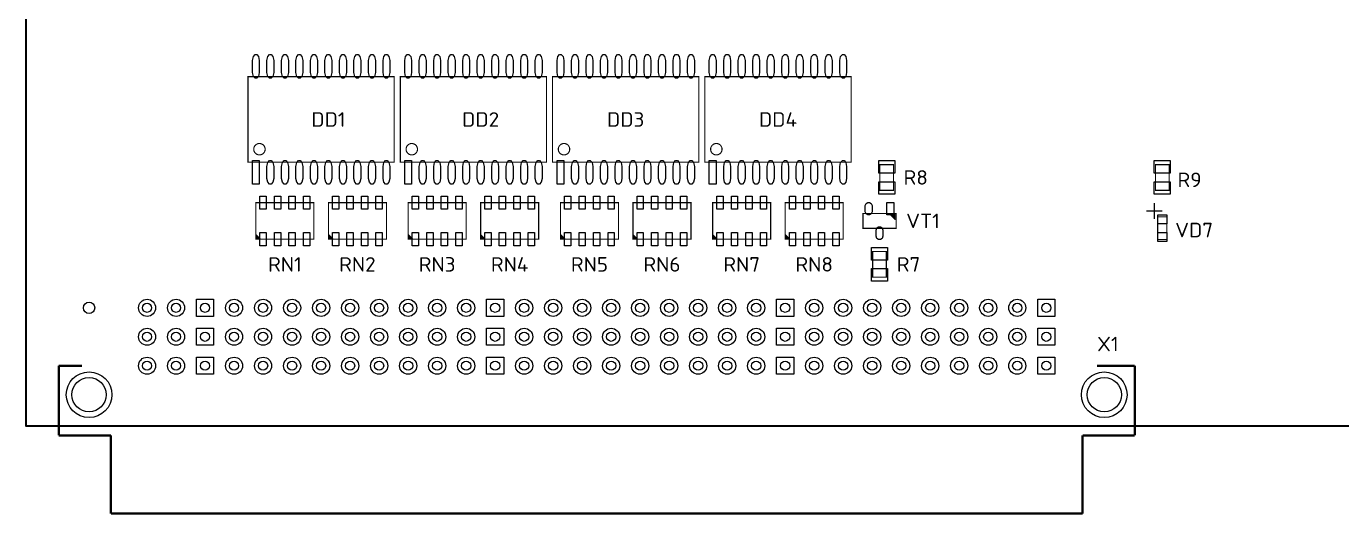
# Model space of a CAD drawing. Header units: millimetres. Extents: x 1127 to 1496, y -2533 to -2276.
# Drawn here: x 1234.4 to 1349.6, y -2392 to -2349.1 of the extents above; entities that cross this region are included whole.
import ezdxf
from ezdxf.enums import TextEntityAlignment as Align

# ---------------------------------------------------------------- set-up
doc = ezdxf.new("R2010")
doc.units = ezdxf.units.MM
doc.layers.get('0').update_dxf_attribs({"color": 250})
doc.layers.add('BOARD', color=173, linetype='Continuous', lineweight=35)
doc.layers.add('TOP', color=7, linetype='Continuous')
doc.styles.get("Standard").update_dxf_attribs({"font": 'txt.shx'})

# ---------------------------------------------------------------- blocks, each defined once
blk = doc.blocks.new('FIGURE_OBLONG')
blk.add_lwpolyline([(-0.5, -0.125), (-0.5, 0.125), (-0.416, 0.375), (-0.25, 0.5), (0.25, 0.5), (0.416, 0.375), (0.5, 0.125), (0.5, -0.125), (0.416, -0.375), (0.25, -0.5), (-0.25, -0.5), (-0.416, -0.375)], close=True)
blk = doc.blocks.new('FIGURE_SQUARE')
blk.add_lwpolyline([(-0.5, -0.5), (-0.5, 0.5), (0.5, 0.5), (0.5, -0.5)], close=True)
blk = doc.blocks.new('FIGURE_CIRCLE')
blk.add_circle((0, 0), 0.5)

msp = doc.modelspace()

# ---------------------------------------------------------------- linework, layer by layer
at = {"layer": 'BOARD'}
msp.add_lwpolyline([(1467.65, -2384.2), (1234.4, -2384.2), (1234.4, -2281.33), (1467.65, -2281.33)], close=True, dxfattribs=at)
at = {"layer": 'TOP'}
for points, const_width in [([(1266.62, -2361.06), (1253.82, -2361.06), (1253.82, -2353.56), (1266.62, -2353.56), (1266.62, -2361.06)], 0.1), ([(1279.96, -2361.06), (1267.16, -2361.06), (1267.16, -2353.56), (1279.96, -2353.56), (1279.96, -2361.06)], 0.1), ([(1293.29, -2361.06), (1280.49, -2361.06), (1280.49, -2353.56), (1293.29, -2353.56), (1293.29, -2361.06)], 0.1), ([(1306.63, -2361.06), (1293.83, -2361.06), (1293.83, -2353.56), (1306.63, -2353.56), (1306.63, -2361.06)], 0.1), ([(1309.15, -2361.27), (1310.35, -2361.27), (1310.35, -2363.52), (1309.15, -2363.52), (1309.15, -2361.27)], 0.1), ([(1334.48, -2363.52), (1333.28, -2363.52), (1333.28, -2361.27), (1334.48, -2361.27), (1334.48, -2363.52)], 0.1), ([(1254.51, -2364.6), (1259.59, -2364.6), (1259.59, -2367.8), (1254.51, -2367.8), (1254.51, -2364.6)], 0.1), ([(1260.86, -2364.6), (1265.94, -2364.6), (1265.94, -2367.8), (1260.86, -2367.8), (1260.86, -2364.6)], 0.1), ([(1267.84, -2364.6), (1272.92, -2364.6), (1272.92, -2367.8), (1267.84, -2367.8), (1267.84, -2364.6)], 0.1), ([(1274.19, -2364.6), (1279.27, -2364.6), (1279.27, -2367.8), (1274.19, -2367.8), (1274.19, -2364.6)], 0.1), ([(1281.18, -2364.6), (1286.26, -2364.6), (1286.26, -2367.8), (1281.18, -2367.8), (1281.18, -2364.6)], 0.1), ([(1287.53, -2364.6), (1292.61, -2364.6), (1292.61, -2367.8), (1287.53, -2367.8), (1287.53, -2364.6)], 0.1), ([(1294.51, -2364.6), (1299.59, -2364.6), (1299.59, -2367.8), (1294.51, -2367.8), (1294.51, -2364.6)], 0.1), ([(1300.86, -2364.6), (1305.94, -2364.6), (1305.94, -2367.8), (1300.86, -2367.8), (1300.86, -2364.6)], 0.1), ([(1333.18, -2364.64), (1333.18, -2366.04)], 0.1), ([(1310.57, -2366.85), (1307.67, -2366.85), (1307.67, -2365.55), (1310.57, -2365.55), (1310.57, -2366.85)], 0.1), ([(1310.02, -2365.6), (1310.52, -2366.1)], 0.1), ([(1310.12, -2365.6), (1310.52, -2366)], 0.1), ([(1310.22, -2365.6), (1310.52, -2365.9)], 0.1), ([(1310.32, -2365.6), (1310.52, -2365.8)], 0.1), ([(1310.42, -2365.6), (1310.52, -2365.7)], 0.1), ([(1333.88, -2365.34), (1332.48, -2365.34)], 0.1), ([(1334.28, -2367.84), (1333.48, -2367.84), (1333.48, -2365.84), (1334.28, -2365.84), (1334.28, -2367.84)], 0.1), ([(1254.91, -2367.8), (1254.51, -2367.4)], 0.1), ([(1254.81, -2367.8), (1254.51, -2367.5)], 0.1), ([(1254.71, -2367.8), (1254.51, -2367.6)], 0.1), ([(1254.61, -2367.8), (1254.51, -2367.7)], 0.1), ([(1261.26, -2367.8), (1260.86, -2367.4)], 0.1), ([(1261.16, -2367.8), (1260.86, -2367.5)], 0.1), ([(1261.06, -2367.8), (1260.86, -2367.6)], 0.1), ([(1260.96, -2367.8), (1260.86, -2367.7)], 0.1), ([(1268.24, -2367.8), (1267.84, -2367.4)], 0.1), ([(1268.14, -2367.8), (1267.84, -2367.5)], 0.1), ([(1268.04, -2367.8), (1267.84, -2367.6)], 0.1), ([(1267.94, -2367.8), (1267.84, -2367.7)], 0.1), ([(1274.59, -2367.8), (1274.19, -2367.4)], 0.1), ([(1274.49, -2367.8), (1274.19, -2367.5)], 0.1), ([(1274.39, -2367.8), (1274.19, -2367.6)], 0.1), ([(1274.29, -2367.8), (1274.19, -2367.7)], 0.1), ([(1281.58, -2367.8), (1281.18, -2367.4)], 0.1), ([(1281.48, -2367.8), (1281.18, -2367.5)], 0.1), ([(1281.38, -2367.8), (1281.18, -2367.6)], 0.1), ([(1281.28, -2367.8), (1281.18, -2367.7)], 0.1), ([(1287.93, -2367.8), (1287.53, -2367.4)], 0.1), ([(1287.83, -2367.8), (1287.53, -2367.5)], 0.1), ([(1287.73, -2367.8), (1287.53, -2367.6)], 0.1), ([(1287.63, -2367.8), (1287.53, -2367.7)], 0.1), ([(1294.91, -2367.8), (1294.51, -2367.4)], 0.1), ([(1294.81, -2367.8), (1294.51, -2367.5)], 0.1), ([(1294.71, -2367.8), (1294.51, -2367.6)], 0.1), ([(1294.61, -2367.8), (1294.51, -2367.7)], 0.1), ([(1301.26, -2367.8), (1300.86, -2367.4)], 0.1), ([(1301.16, -2367.8), (1300.86, -2367.5)], 0.1), ([(1301.06, -2367.8), (1300.86, -2367.6)], 0.1), ([(1300.96, -2367.8), (1300.86, -2367.7)], 0.1), ([(1308.52, -2368.89), (1309.72, -2368.89), (1309.72, -2371.14), (1308.52, -2371.14), (1308.52, -2368.89)], 0.1), ([(1237.24, -2378.9), (1237.24, -2385)], 0.203), ([(1239.27, -2378.9), (1237.24, -2378.9)], 0.203), ([(1331.47, -2378.9), (1328.17, -2378.9)], 0.203), ([(1331.47, -2385), (1331.47, -2378.9)], 0.203), ([(1237.24, -2385), (1241.81, -2385)], 0.203), ([(1241.81, -2385), (1241.81, -2391.86)], 0.203), ([(1326.9, -2385), (1331.47, -2385)], 0.203), ([(1326.9, -2391.86), (1326.9, -2385)], 0.203), ([(1241.81, -2391.86), (1326.9, -2391.86)], 0.203)]:
    msp.add_lwpolyline(points, dxfattribs=dict(at, const_width=const_width))
at = {"layer": 'TOP', "const_width": 0.1}
for points in [[(1254.82, -2359.42, 1), (1254.82, -2360.42, 1), (1254.82, -2359.42)], [(1268.16, -2359.42, 1), (1268.16, -2360.42, 1), (1268.16, -2359.42)], [(1281.49, -2359.42, 1), (1281.49, -2360.42, 1), (1281.49, -2359.42)], [(1294.83, -2359.42, 1), (1294.83, -2360.42, 1), (1294.83, -2359.42)]]:
    msp.add_lwpolyline(points, format="xyb", dxfattribs=at)

# ---------------------------------------------------------------- block references
at = {"layer": 'TOP', "rotation": 90}
for name, p, xscale, yscale in [('FIGURE_OBLONG', (1254.51, -2352.67), 2.075, 0.6), ('FIGURE_OBLONG', (1255.78, -2352.67), 2.075, 0.6), ('FIGURE_OBLONG', (1257.05, -2352.67), 2.075, 0.6), ('FIGURE_OBLONG', (1258.32, -2352.67), 2.075, 0.6), ('FIGURE_OBLONG', (1259.59, -2352.67), 2.075, 0.6), ('FIGURE_OBLONG', (1260.86, -2352.67), 2.075, 0.6), ('FIGURE_OBLONG', (1262.13, -2352.67), 2.075, 0.6), ('FIGURE_OBLONG', (1263.4, -2352.67), 2.075, 0.6), ('FIGURE_OBLONG', (1264.67, -2352.67), 2.075, 0.6), ('FIGURE_OBLONG', (1265.94, -2352.67), 2.075, 0.6), ('FIGURE_OBLONG', (1267.84, -2352.67), 2.075, 0.6), ('FIGURE_OBLONG', (1269.11, -2352.67), 2.075, 0.6), ('FIGURE_OBLONG', (1270.38, -2352.67), 2.075, 0.6), ('FIGURE_OBLONG', (1271.65, -2352.67), 2.075, 0.6), ('FIGURE_OBLONG', (1272.92, -2352.67), 2.075, 0.6), ('FIGURE_OBLONG', (1274.19, -2352.67), 2.075, 0.6), ('FIGURE_OBLONG', (1275.46, -2352.67), 2.075, 0.6), ('FIGURE_OBLONG', (1276.73, -2352.67), 2.075, 0.6), ('FIGURE_OBLONG', (1278, -2352.67), 2.075, 0.6), ('FIGURE_OBLONG', (1279.27, -2352.67), 2.075, 0.6), ('FIGURE_OBLONG', (1281.18, -2352.67), 2.075, 0.6), ('FIGURE_OBLONG', (1282.45, -2352.67), 2.075, 0.6), ('FIGURE_OBLONG', (1283.72, -2352.67), 2.075, 0.6), ('FIGURE_OBLONG', (1284.99, -2352.67), 2.075, 0.6), ('FIGURE_OBLONG', (1286.26, -2352.67), 2.075, 0.6), ('FIGURE_OBLONG', (1287.53, -2352.67), 2.075, 0.6), ('FIGURE_OBLONG', (1288.8, -2352.67), 2.075, 0.6), ('FIGURE_OBLONG', (1290.07, -2352.67), 2.075, 0.6), ('FIGURE_OBLONG', (1291.34, -2352.67), 2.075, 0.6), ('FIGURE_OBLONG', (1292.61, -2352.67), 2.075, 0.6), ('FIGURE_OBLONG', (1294.51, -2352.67), 2.075, 0.6), ('FIGURE_OBLONG', (1295.78, -2352.67), 2.075, 0.6), ('FIGURE_OBLONG', (1297.05, -2352.67), 2.075, 0.6), ('FIGURE_OBLONG', (1298.32, -2352.67), 2.075, 0.6), ('FIGURE_OBLONG', (1299.59, -2352.67), 2.075, 0.6), ('FIGURE_OBLONG', (1300.86, -2352.67), 2.075, 0.6), ('FIGURE_OBLONG', (1302.13, -2352.67), 2.075, 0.6), ('FIGURE_OBLONG', (1303.4, -2352.67), 2.075, 0.6), ('FIGURE_OBLONG', (1304.67, -2352.67), 2.075, 0.6), ('FIGURE_OBLONG', (1305.94, -2352.67), 2.075, 0.6), ('FIGURE_SQUARE', (1254.51, -2361.96), 2.075, 0.6), ('FIGURE_OBLONG', (1255.78, -2361.96), 2.075, 0.6), ('FIGURE_OBLONG', (1257.05, -2361.96), 2.075, 0.6), ('FIGURE_OBLONG', (1258.32, -2361.96), 2.075, 0.6), ('FIGURE_OBLONG', (1259.59, -2361.96), 2.075, 0.6), ('FIGURE_OBLONG', (1260.86, -2361.96), 2.075, 0.6), ('FIGURE_OBLONG', (1262.13, -2361.96), 2.075, 0.6), ('FIGURE_OBLONG', (1263.4, -2361.96), 2.075, 0.6), ('FIGURE_OBLONG', (1264.67, -2361.96), 2.075, 0.6), ('FIGURE_OBLONG', (1265.94, -2361.96), 2.075, 0.6), ('FIGURE_SQUARE', (1267.84, -2361.96), 2.075, 0.6), ('FIGURE_OBLONG', (1269.11, -2361.96), 2.075, 0.6), ('FIGURE_OBLONG', (1270.38, -2361.96), 2.075, 0.6), ('FIGURE_OBLONG', (1271.65, -2361.96), 2.075, 0.6), ('FIGURE_OBLONG', (1272.92, -2361.96), 2.075, 0.6), ('FIGURE_OBLONG', (1274.19, -2361.96), 2.075, 0.6), ('FIGURE_OBLONG', (1275.46, -2361.96), 2.075, 0.6), ('FIGURE_OBLONG', (1276.73, -2361.96), 2.075, 0.6), ('FIGURE_OBLONG', (1278, -2361.96), 2.075, 0.6), ('FIGURE_OBLONG', (1279.27, -2361.96), 2.075, 0.6), ('FIGURE_SQUARE', (1281.18, -2361.96), 2.075, 0.6), ('FIGURE_OBLONG', (1282.45, -2361.96), 2.075, 0.6), ('FIGURE_OBLONG', (1283.72, -2361.96), 2.075, 0.6), ('FIGURE_OBLONG', (1284.99, -2361.96), 2.075, 0.6), ('FIGURE_OBLONG', (1286.26, -2361.96), 2.075, 0.6), ('FIGURE_OBLONG', (1287.53, -2361.96), 2.075, 0.6), ('FIGURE_OBLONG', (1288.8, -2361.96), 2.075, 0.6), ('FIGURE_OBLONG', (1290.07, -2361.96), 2.075, 0.6), ('FIGURE_OBLONG', (1291.34, -2361.96), 2.075, 0.6), ('FIGURE_OBLONG', (1292.61, -2361.96), 2.075, 0.6), ('FIGURE_SQUARE', (1294.51, -2361.96), 2.075, 0.6), ('FIGURE_OBLONG', (1295.78, -2361.96), 2.075, 0.6), ('FIGURE_OBLONG', (1297.05, -2361.96), 2.075, 0.6), ('FIGURE_OBLONG', (1298.32, -2361.96), 2.075, 0.6), ('FIGURE_OBLONG', (1299.59, -2361.96), 2.075, 0.6), ('FIGURE_OBLONG', (1300.86, -2361.96), 2.075, 0.6), ('FIGURE_OBLONG', (1302.13, -2361.96), 2.075, 0.6), ('FIGURE_OBLONG', (1303.4, -2361.96), 2.075, 0.6), ('FIGURE_OBLONG', (1304.67, -2361.96), 2.075, 0.6), ('FIGURE_OBLONG', (1305.94, -2361.96), 2.075, 0.6), ('FIGURE_SQUARE', (1309.75, -2361.47), 1.1, 1.4), ('FIGURE_SQUARE', (1333.88, -2361.47), 1.1, 1.4), ('FIGURE_SQUARE', (1309.75, -2363.32), 1.1, 1.4), ('FIGURE_SQUARE', (1333.88, -2363.32), 1.1, 1.4), ('FIGURE_SQUARE', (1255.14, -2364.6), 1.15, 0.55), ('FIGURE_SQUARE', (1256.41, -2364.6), 1.15, 0.55), ('FIGURE_SQUARE', (1257.68, -2364.6), 1.15, 0.55), ('FIGURE_SQUARE', (1258.95, -2364.6), 1.15, 0.55), ('FIGURE_SQUARE', (1261.49, -2364.6), 1.15, 0.55), ('FIGURE_SQUARE', (1262.76, -2364.6), 1.15, 0.55), ('FIGURE_SQUARE', (1264.03, -2364.6), 1.15, 0.55), ('FIGURE_SQUARE', (1265.3, -2364.6), 1.15, 0.55), ('FIGURE_SQUARE', (1268.48, -2364.6), 1.15, 0.55), ('FIGURE_SQUARE', (1269.75, -2364.6), 1.15, 0.55), ('FIGURE_SQUARE', (1271.02, -2364.6), 1.15, 0.55), ('FIGURE_SQUARE', (1272.29, -2364.6), 1.15, 0.55), ('FIGURE_SQUARE', (1274.83, -2364.6), 1.15, 0.55), ('FIGURE_SQUARE', (1276.1, -2364.6), 1.15, 0.55), ('FIGURE_SQUARE', (1277.37, -2364.6), 1.15, 0.55), ('FIGURE_SQUARE', (1278.64, -2364.6), 1.15, 0.55), ('FIGURE_SQUARE', (1281.81, -2364.6), 1.15, 0.55), ('FIGURE_SQUARE', (1283.08, -2364.6), 1.15, 0.55), ('FIGURE_SQUARE', (1284.35, -2364.6), 1.15, 0.55), ('FIGURE_SQUARE', (1285.62, -2364.6), 1.15, 0.55), ('FIGURE_SQUARE', (1288.16, -2364.6), 1.15, 0.55), ('FIGURE_SQUARE', (1289.43, -2364.6), 1.15, 0.55), ('FIGURE_SQUARE', (1290.7, -2364.6), 1.15, 0.55), ('FIGURE_SQUARE', (1291.97, -2364.6), 1.15, 0.55), ('FIGURE_SQUARE', (1295.15, -2364.6), 1.15, 0.55), ('FIGURE_SQUARE', (1296.42, -2364.6), 1.15, 0.55), ('FIGURE_SQUARE', (1297.69, -2364.6), 1.15, 0.55), ('FIGURE_SQUARE', (1298.96, -2364.6), 1.15, 0.55), ('FIGURE_SQUARE', (1301.5, -2364.6), 1.15, 0.55), ('FIGURE_SQUARE', (1302.77, -2364.6), 1.15, 0.55), ('FIGURE_SQUARE', (1304.04, -2364.6), 1.15, 0.55), ('FIGURE_SQUARE', (1305.31, -2364.6), 1.15, 0.55), ('FIGURE_OBLONG', (1308.17, -2365.13), 1.1, 0.6), ('FIGURE_SQUARE', (1310.07, -2365.13), 1.1, 0.6), ('FIGURE_SQUARE', (1333.88, -2366.06), 0.8, 0.8), ('FIGURE_OBLONG', (1309.12, -2367.28), 1.1, 0.6), ('FIGURE_SQUARE', (1255.14, -2367.8), 1.15, 0.55), ('FIGURE_SQUARE', (1256.41, -2367.8), 1.15, 0.55), ('FIGURE_SQUARE', (1257.68, -2367.8), 1.15, 0.55), ('FIGURE_SQUARE', (1258.95, -2367.8), 1.15, 0.55), ('FIGURE_SQUARE', (1261.49, -2367.8), 1.15, 0.55), ('FIGURE_SQUARE', (1262.76, -2367.8), 1.15, 0.55), ('FIGURE_SQUARE', (1264.03, -2367.8), 1.15, 0.55), ('FIGURE_SQUARE', (1265.3, -2367.8), 1.15, 0.55), ('FIGURE_SQUARE', (1268.48, -2367.8), 1.15, 0.55), ('FIGURE_SQUARE', (1269.75, -2367.8), 1.15, 0.55), ('FIGURE_SQUARE', (1271.02, -2367.8), 1.15, 0.55), ('FIGURE_SQUARE', (1272.29, -2367.8), 1.15, 0.55), ('FIGURE_SQUARE', (1274.83, -2367.8), 1.15, 0.55), ('FIGURE_SQUARE', (1276.1, -2367.8), 1.15, 0.55), ('FIGURE_SQUARE', (1277.37, -2367.8), 1.15, 0.55), ('FIGURE_SQUARE', (1278.64, -2367.8), 1.15, 0.55), ('FIGURE_SQUARE', (1281.81, -2367.8), 1.15, 0.55), ('FIGURE_SQUARE', (1283.08, -2367.8), 1.15, 0.55), ('FIGURE_SQUARE', (1284.35, -2367.8), 1.15, 0.55), ('FIGURE_SQUARE', (1285.62, -2367.8), 1.15, 0.55), ('FIGURE_SQUARE', (1288.16, -2367.8), 1.15, 0.55), ('FIGURE_SQUARE', (1289.43, -2367.8), 1.15, 0.55), ('FIGURE_SQUARE', (1290.7, -2367.8), 1.15, 0.55), ('FIGURE_SQUARE', (1291.97, -2367.8), 1.15, 0.55), ('FIGURE_SQUARE', (1295.15, -2367.8), 1.15, 0.55), ('FIGURE_SQUARE', (1296.42, -2367.8), 1.15, 0.55), ('FIGURE_SQUARE', (1297.69, -2367.8), 1.15, 0.55), ('FIGURE_SQUARE', (1298.96, -2367.8), 1.15, 0.55), ('FIGURE_SQUARE', (1301.5, -2367.8), 1.15, 0.55), ('FIGURE_SQUARE', (1302.77, -2367.8), 1.15, 0.55), ('FIGURE_SQUARE', (1304.04, -2367.8), 1.15, 0.55), ('FIGURE_SQUARE', (1305.31, -2367.8), 1.15, 0.55), ('FIGURE_SQUARE', (1333.88, -2367.61), 0.8, 0.8), ('FIGURE_SQUARE', (1309.12, -2369.09), 1.1, 1.4), ('FIGURE_SQUARE', (1309.12, -2370.94), 1.1, 1.4), ('FIGURE_CIRCLE', (1244.98, -2373.82), 1.5, 1.5), ('FIGURE_CIRCLE', (1244.98, -2373.82), 0.8, 0.8), ('FIGURE_CIRCLE', (1247.52, -2373.82), 1.5, 1.5), ('FIGURE_CIRCLE', (1247.52, -2373.82), 0.8, 0.8), ('FIGURE_SQUARE', (1250.06, -2373.82), 1.5, 1.5), ('FIGURE_CIRCLE', (1250.06, -2373.82), 0.8, 0.8), ('FIGURE_CIRCLE', (1252.6, -2373.82), 1.5, 1.5), ('FIGURE_CIRCLE', (1252.6, -2373.82), 0.8, 0.8), ('FIGURE_CIRCLE', (1255.14, -2373.82), 1.5, 1.5), ('FIGURE_CIRCLE', (1255.14, -2373.82), 0.8, 0.8), ('FIGURE_CIRCLE', (1257.68, -2373.82), 1.5, 1.5), ('FIGURE_CIRCLE', (1257.68, -2373.82), 0.8, 0.8), ('FIGURE_CIRCLE', (1260.22, -2373.82), 1.5, 1.5), ('FIGURE_CIRCLE', (1260.22, -2373.82), 0.8, 0.8), ('FIGURE_CIRCLE', (1262.76, -2373.82), 1.5, 1.5), ('FIGURE_CIRCLE', (1262.76, -2373.82), 0.8, 0.8), ('FIGURE_CIRCLE', (1265.3, -2373.82), 1.5, 1.5), ('FIGURE_CIRCLE', (1265.3, -2373.82), 0.8, 0.8), ('FIGURE_CIRCLE', (1267.84, -2373.82), 1.5, 1.5), ('FIGURE_CIRCLE', (1267.84, -2373.82), 0.8, 0.8), ('FIGURE_CIRCLE', (1270.38, -2373.82), 1.5, 1.5), ('FIGURE_CIRCLE', (1270.38, -2373.82), 0.8, 0.8), ('FIGURE_CIRCLE', (1272.92, -2373.82), 1.5, 1.5), ('FIGURE_CIRCLE', (1272.92, -2373.82), 0.8, 0.8), ('FIGURE_SQUARE', (1275.46, -2373.82), 1.5, 1.5), ('FIGURE_CIRCLE', (1275.46, -2373.82), 0.8, 0.8), ('FIGURE_CIRCLE', (1278, -2373.82), 1.5, 1.5), ('FIGURE_CIRCLE', (1278, -2373.82), 0.8, 0.8), ('FIGURE_CIRCLE', (1280.54, -2373.82), 1.5, 1.5), ('FIGURE_CIRCLE', (1280.54, -2373.82), 0.8, 0.8), ('FIGURE_CIRCLE', (1283.08, -2373.82), 1.5, 1.5), ('FIGURE_CIRCLE', (1283.08, -2373.82), 0.8, 0.8), ('FIGURE_CIRCLE', (1285.62, -2373.82), 1.5, 1.5), ('FIGURE_CIRCLE', (1285.62, -2373.82), 0.8, 0.8), ('FIGURE_CIRCLE', (1288.16, -2373.82), 1.5, 1.5), ('FIGURE_CIRCLE', (1288.16, -2373.82), 0.8, 0.8), ('FIGURE_CIRCLE', (1290.7, -2373.82), 1.5, 1.5), ('FIGURE_CIRCLE', (1290.7, -2373.82), 0.8, 0.8), ('FIGURE_CIRCLE', (1293.24, -2373.82), 1.5, 1.5), ('FIGURE_CIRCLE', (1293.24, -2373.82), 0.8, 0.8), ('FIGURE_CIRCLE', (1295.78, -2373.82), 1.5, 1.5), ('FIGURE_CIRCLE', (1295.78, -2373.82), 0.8, 0.8), ('FIGURE_CIRCLE', (1298.32, -2373.82), 1.5, 1.5), ('FIGURE_CIRCLE', (1298.32, -2373.82), 0.8, 0.8), ('FIGURE_SQUARE', (1300.86, -2373.82), 1.5, 1.5), ('FIGURE_CIRCLE', (1300.86, -2373.82), 0.8, 0.8), ('FIGURE_CIRCLE', (1303.4, -2373.82), 1.5, 1.5), ('FIGURE_CIRCLE', (1303.4, -2373.82), 0.8, 0.8), ('FIGURE_CIRCLE', (1305.94, -2373.82), 1.5, 1.5), ('FIGURE_CIRCLE', (1305.94, -2373.82), 0.8, 0.8), ('FIGURE_CIRCLE', (1308.48, -2373.82), 1.5, 1.5), ('FIGURE_CIRCLE', (1308.48, -2373.82), 0.8, 0.8), ('FIGURE_CIRCLE', (1311.02, -2373.82), 1.5, 1.5), ('FIGURE_CIRCLE', (1311.02, -2373.82), 0.8, 0.8), ('FIGURE_CIRCLE', (1313.56, -2373.82), 1.5, 1.5), ('FIGURE_CIRCLE', (1313.56, -2373.82), 0.8, 0.8), ('FIGURE_CIRCLE', (1316.1, -2373.82), 1.5, 1.5), ('FIGURE_CIRCLE', (1316.1, -2373.82), 0.8, 0.8), ('FIGURE_CIRCLE', (1318.64, -2373.82), 1.5, 1.5), ('FIGURE_CIRCLE', (1318.64, -2373.82), 0.8, 0.8), ('FIGURE_CIRCLE', (1321.18, -2373.82), 1.5, 1.5), ('FIGURE_CIRCLE', (1321.18, -2373.82), 0.8, 0.8), ('FIGURE_SQUARE', (1323.72, -2373.82), 1.5, 1.5), ('FIGURE_CIRCLE', (1323.72, -2373.82), 0.8, 0.8), ('FIGURE_CIRCLE', (1244.98, -2376.36), 1.5, 1.5), ('FIGURE_CIRCLE', (1244.98, -2376.36), 0.8, 0.8), ('FIGURE_CIRCLE', (1247.52, -2376.36), 1.5, 1.5), ('FIGURE_CIRCLE', (1247.52, -2376.36), 0.8, 0.8), ('FIGURE_SQUARE', (1250.06, -2376.36), 1.5, 1.5), ('FIGURE_CIRCLE', (1250.06, -2376.36), 0.8, 0.8), ('FIGURE_CIRCLE', (1252.6, -2376.36), 1.5, 1.5), ('FIGURE_CIRCLE', (1252.6, -2376.36), 0.8, 0.8), ('FIGURE_CIRCLE', (1255.14, -2376.36), 1.5, 1.5), ('FIGURE_CIRCLE', (1255.14, -2376.36), 0.8, 0.8), ('FIGURE_CIRCLE', (1257.68, -2376.36), 1.5, 1.5), ('FIGURE_CIRCLE', (1257.68, -2376.36), 0.8, 0.8), ('FIGURE_CIRCLE', (1260.22, -2376.36), 1.5, 1.5), ('FIGURE_CIRCLE', (1260.22, -2376.36), 0.8, 0.8), ('FIGURE_CIRCLE', (1262.76, -2376.36), 1.5, 1.5), ('FIGURE_CIRCLE', (1262.76, -2376.36), 0.8, 0.8), ('FIGURE_CIRCLE', (1265.3, -2376.36), 1.5, 1.5), ('FIGURE_CIRCLE', (1265.3, -2376.36), 0.8, 0.8), ('FIGURE_CIRCLE', (1267.84, -2376.36), 1.5, 1.5), ('FIGURE_CIRCLE', (1267.84, -2376.36), 0.8, 0.8), ('FIGURE_CIRCLE', (1270.38, -2376.36), 1.5, 1.5), ('FIGURE_CIRCLE', (1270.38, -2376.36), 0.8, 0.8), ('FIGURE_CIRCLE', (1272.92, -2376.36), 1.5, 1.5), ('FIGURE_CIRCLE', (1272.92, -2376.36), 0.8, 0.8), ('FIGURE_SQUARE', (1275.46, -2376.36), 1.5, 1.5), ('FIGURE_CIRCLE', (1275.46, -2376.36), 0.8, 0.8), ('FIGURE_CIRCLE', (1278, -2376.36), 1.5, 1.5), ('FIGURE_CIRCLE', (1278, -2376.36), 0.8, 0.8), ('FIGURE_CIRCLE', (1280.54, -2376.36), 1.5, 1.5), ('FIGURE_CIRCLE', (1280.54, -2376.36), 0.8, 0.8), ('FIGURE_CIRCLE', (1283.08, -2376.36), 1.5, 1.5), ('FIGURE_CIRCLE', (1283.08, -2376.36), 0.8, 0.8), ('FIGURE_CIRCLE', (1285.62, -2376.36), 1.5, 1.5), ('FIGURE_CIRCLE', (1285.62, -2376.36), 0.8, 0.8), ('FIGURE_CIRCLE', (1288.16, -2376.36), 1.5, 1.5), ('FIGURE_CIRCLE', (1288.16, -2376.36), 0.8, 0.8), ('FIGURE_CIRCLE', (1290.7, -2376.36), 1.5, 1.5), ('FIGURE_CIRCLE', (1290.7, -2376.36), 0.8, 0.8), ('FIGURE_CIRCLE', (1293.24, -2376.36), 1.5, 1.5), ('FIGURE_CIRCLE', (1293.24, -2376.36), 0.8, 0.8), ('FIGURE_CIRCLE', (1295.78, -2376.36), 1.5, 1.5), ('FIGURE_CIRCLE', (1295.78, -2376.36), 0.8, 0.8), ('FIGURE_CIRCLE', (1298.32, -2376.36), 1.5, 1.5), ('FIGURE_CIRCLE', (1298.32, -2376.36), 0.8, 0.8), ('FIGURE_SQUARE', (1300.86, -2376.36), 1.5, 1.5), ('FIGURE_CIRCLE', (1300.86, -2376.36), 0.8, 0.8), ('FIGURE_CIRCLE', (1303.4, -2376.36), 1.5, 1.5), ('FIGURE_CIRCLE', (1303.4, -2376.36), 0.8, 0.8), ('FIGURE_CIRCLE', (1305.94, -2376.36), 1.5, 1.5), ('FIGURE_CIRCLE', (1305.94, -2376.36), 0.8, 0.8), ('FIGURE_CIRCLE', (1308.48, -2376.36), 1.5, 1.5), ('FIGURE_CIRCLE', (1308.48, -2376.36), 0.8, 0.8), ('FIGURE_CIRCLE', (1311.02, -2376.36), 1.5, 1.5), ('FIGURE_CIRCLE', (1311.02, -2376.36), 0.8, 0.8), ('FIGURE_CIRCLE', (1313.56, -2376.36), 1.5, 1.5), ('FIGURE_CIRCLE', (1313.56, -2376.36), 0.8, 0.8), ('FIGURE_CIRCLE', (1316.1, -2376.36), 1.5, 1.5), ('FIGURE_CIRCLE', (1316.1, -2376.36), 0.8, 0.8), ('FIGURE_CIRCLE', (1318.64, -2376.36), 1.5, 1.5), ('FIGURE_CIRCLE', (1318.64, -2376.36), 0.8, 0.8), ('FIGURE_CIRCLE', (1321.18, -2376.36), 1.5, 1.5), ('FIGURE_CIRCLE', (1321.18, -2376.36), 0.8, 0.8), ('FIGURE_SQUARE', (1323.72, -2376.36), 1.5, 1.5), ('FIGURE_CIRCLE', (1323.72, -2376.36), 0.8, 0.8), ('FIGURE_CIRCLE', (1244.98, -2378.9), 1.5, 1.5), ('FIGURE_CIRCLE', (1244.98, -2378.9), 0.8, 0.8), ('FIGURE_CIRCLE', (1247.52, -2378.9), 1.5, 1.5), ('FIGURE_CIRCLE', (1247.52, -2378.9), 0.8, 0.8), ('FIGURE_SQUARE', (1250.06, -2378.9), 1.5, 1.5), ('FIGURE_CIRCLE', (1250.06, -2378.9), 0.8, 0.8), ('FIGURE_CIRCLE', (1252.6, -2378.9), 1.5, 1.5), ('FIGURE_CIRCLE', (1252.6, -2378.9), 0.8, 0.8), ('FIGURE_CIRCLE', (1255.14, -2378.9), 1.5, 1.5), ('FIGURE_CIRCLE', (1255.14, -2378.9), 0.8, 0.8), ('FIGURE_CIRCLE', (1257.68, -2378.9), 1.5, 1.5), ('FIGURE_CIRCLE', (1257.68, -2378.9), 0.8, 0.8), ('FIGURE_CIRCLE', (1260.22, -2378.9), 1.5, 1.5), ('FIGURE_CIRCLE', (1260.22, -2378.9), 0.8, 0.8), ('FIGURE_CIRCLE', (1262.76, -2378.9), 1.5, 1.5), ('FIGURE_CIRCLE', (1262.76, -2378.9), 0.8, 0.8), ('FIGURE_CIRCLE', (1265.3, -2378.9), 1.5, 1.5), ('FIGURE_CIRCLE', (1265.3, -2378.9), 0.8, 0.8), ('FIGURE_CIRCLE', (1267.84, -2378.9), 1.5, 1.5), ('FIGURE_CIRCLE', (1267.84, -2378.9), 0.8, 0.8), ('FIGURE_CIRCLE', (1270.38, -2378.9), 1.5, 1.5), ('FIGURE_CIRCLE', (1270.38, -2378.9), 0.8, 0.8), ('FIGURE_CIRCLE', (1272.92, -2378.9), 1.5, 1.5), ('FIGURE_CIRCLE', (1272.92, -2378.9), 0.8, 0.8), ('FIGURE_SQUARE', (1275.46, -2378.9), 1.5, 1.5), ('FIGURE_CIRCLE', (1275.46, -2378.9), 0.8, 0.8), ('FIGURE_CIRCLE', (1278, -2378.9), 1.5, 1.5), ('FIGURE_CIRCLE', (1278, -2378.9), 0.8, 0.8), ('FIGURE_CIRCLE', (1280.54, -2378.9), 1.5, 1.5), ('FIGURE_CIRCLE', (1280.54, -2378.9), 0.8, 0.8), ('FIGURE_CIRCLE', (1283.08, -2378.9), 1.5, 1.5), ('FIGURE_CIRCLE', (1283.08, -2378.9), 0.8, 0.8), ('FIGURE_CIRCLE', (1285.62, -2378.9), 1.5, 1.5), ('FIGURE_CIRCLE', (1285.62, -2378.9), 0.8, 0.8), ('FIGURE_CIRCLE', (1288.16, -2378.9), 1.5, 1.5), ('FIGURE_CIRCLE', (1288.16, -2378.9), 0.8, 0.8), ('FIGURE_CIRCLE', (1290.7, -2378.9), 1.5, 1.5), ('FIGURE_CIRCLE', (1290.7, -2378.9), 0.8, 0.8), ('FIGURE_CIRCLE', (1293.24, -2378.9), 1.5, 1.5), ('FIGURE_CIRCLE', (1293.24, -2378.9), 0.8, 0.8), ('FIGURE_CIRCLE', (1295.78, -2378.9), 1.5, 1.5), ('FIGURE_CIRCLE', (1295.78, -2378.9), 0.8, 0.8), ('FIGURE_CIRCLE', (1298.32, -2378.9), 1.5, 1.5), ('FIGURE_CIRCLE', (1298.32, -2378.9), 0.8, 0.8), ('FIGURE_SQUARE', (1300.86, -2378.9), 1.5, 1.5), ('FIGURE_CIRCLE', (1300.86, -2378.9), 0.8, 0.8), ('FIGURE_CIRCLE', (1303.4, -2378.9), 1.5, 1.5), ('FIGURE_CIRCLE', (1303.4, -2378.9), 0.8, 0.8), ('FIGURE_CIRCLE', (1305.94, -2378.9), 1.5, 1.5), ('FIGURE_CIRCLE', (1305.94, -2378.9), 0.8, 0.8), ('FIGURE_CIRCLE', (1308.48, -2378.9), 1.5, 1.5), ('FIGURE_CIRCLE', (1308.48, -2378.9), 0.8, 0.8), ('FIGURE_CIRCLE', (1311.02, -2378.9), 1.5, 1.5), ('FIGURE_CIRCLE', (1311.02, -2378.9), 0.8, 0.8), ('FIGURE_CIRCLE', (1313.56, -2378.9), 1.5, 1.5), ('FIGURE_CIRCLE', (1313.56, -2378.9), 0.8, 0.8), ('FIGURE_CIRCLE', (1316.1, -2378.9), 1.5, 1.5), ('FIGURE_CIRCLE', (1316.1, -2378.9), 0.8, 0.8), ('FIGURE_CIRCLE', (1318.64, -2378.9), 1.5, 1.5), ('FIGURE_CIRCLE', (1318.64, -2378.9), 0.8, 0.8), ('FIGURE_CIRCLE', (1321.18, -2378.9), 1.5, 1.5), ('FIGURE_CIRCLE', (1321.18, -2378.9), 0.8, 0.8), ('FIGURE_SQUARE', (1323.72, -2378.9), 1.5, 1.5), ('FIGURE_CIRCLE', (1323.72, -2378.9), 0.8, 0.8), ('FIGURE_CIRCLE', (1239.9, -2381.44), 4, 4), ('FIGURE_CIRCLE', (1328.8, -2381.44), 4, 4), ('FIGURE_CIRCLE', (1239.9, -2381.44), 3, 3), ('FIGURE_CIRCLE', (1328.8, -2381.44), 3, 3)]:
    msp.add_blockref(name, p, dxfattribs=dict(at, xscale=xscale, yscale=yscale))
msp.add_blockref('FIGURE_CIRCLE', (1239.9, -2373.82), dxfattribs=at)

# ---------------------------------------------------------------- texts
at = {"layer": 'TOP', "width": 1.019685}
for s, p in [('DD1', (1260.86, -2357.95)), ('DD2', (1274.19, -2357.95)), ('DD3', (1286.89, -2357.95)), ('DD4', (1300.23, -2357.95)), ('R8', (1312.29, -2363.03)), ('R9', (1336.27, -2363.24)), ('VT1', (1312.93, -2366.84)), ('VD7', (1336.67, -2367.64)), ('RN1', (1257.05, -2370.65)), ('RN2', (1263.4, -2370.65)), ('RN3', (1270.38, -2370.65)), ('RN4', (1276.73, -2370.65)), ('RN5', (1283.72, -2370.65)), ('RN6', (1290.07, -2370.65)), ('RN7', (1297.05, -2370.65)), ('RN8', (1303.4, -2370.65)), ('R7', (1311.66, -2370.65))]:
    msp.add_text(s, height=1.27, dxfattribs=at).set_placement(p, align=Align.CENTER)
msp.add_text('X1', height=1.27, dxfattribs=at).set_placement((1328.17, -2377.63))

doc.saveas('drawing.dxf')
